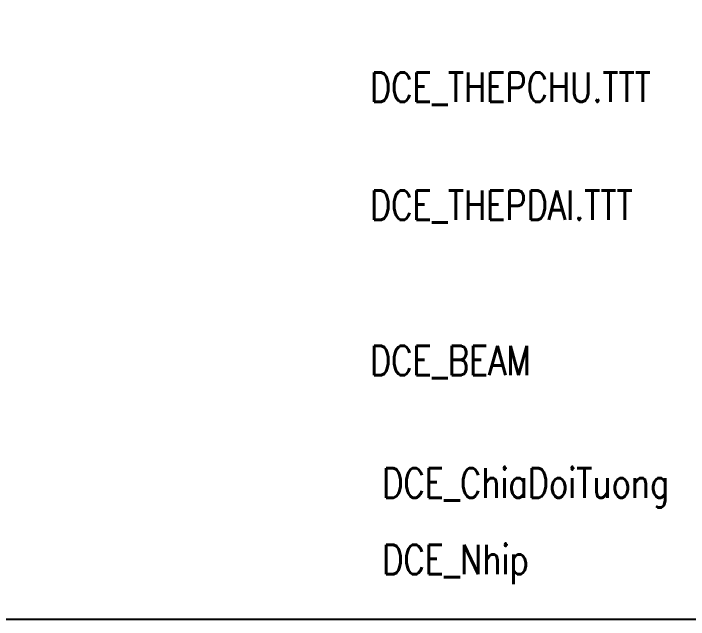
# Model space of a CAD drawing. Header units: millimetres. Extents: x -16234 to 41958, y -634 to 22853.
# Drawn here: x 16597 to 22323, y 0 to 5139 of the extents above; entities that cross this region are included whole.
import ezdxf

# ---------------------------------------------------------------- set-up
doc = ezdxf.new("R2010")
doc.units = ezdxf.units.MM
doc.linetypes.add('$0$HIDDEN2_DBIM', pattern=[4.7625, 3.175, -1.5875])
for name, color, linetype, lineweight in [('DCE_Beam', 3, '$0$HIDDEN2_DBIM', 25), ('DCE_ChiaDoiTuong', 51, 'Continuous', 18), ('DCE_ThepChu.TTT', 5, 'Continuous', 35), ('DCE_ThepDai.TTT', 40, 'Continuous', 25)]:
    doc.layers.add(name, color=color, linetype=linetype, lineweight=lineweight)
doc.layers.add('DCE_Nhip', color=3, linetype='Continuous', lineweight=20, plot=False)
doc.styles.add('Dce_Text', font='simplex.shx', dxfattribs={"width": 0.8, "bigfont": 'vtxt.shx'})

# ---------------------------------------------------------------- blocks, each defined once
blk = doc.blocks.new('Block_ALL')
blk.add_lwpolyline([(0, 20917), (41958.1, 20917), (41958.1, 0), (0, 0)], close=True)
at = {"layer": 'DCE_Beam', "ltscale": 0.5, "insert": (19622, 2184.8), "char_height": 250, "attachment_point": 4, "style": 'Dce_Text'}
blk.add_mtext('DCE_BEAM', dxfattribs=at)
at = {"layer": 'DCE_ChiaDoiTuong', "insert": (19725.6, 1116.3), "char_height": 250, "attachment_point": 4, "style": 'Dce_Text'}
blk.add_mtext('DCE_ChiaDoiTuong', dxfattribs=at)
at = {"layer": 'DCE_Nhip', "color": 3, "insert": (19725.6, 467.3), "char_height": 250, "attachment_point": 4, "style": 'Dce_Text'}
blk.add_mtext('DCE_Nhip', dxfattribs=at)
at = {"layer": 'DCE_ThepChu.TTT', "insert": (19622, 4502.6), "char_height": 250, "attachment_point": 4, "style": 'Dce_Text'}
blk.add_mtext('DCE_THEPCHU.TTT', dxfattribs=at)
at = {"layer": 'DCE_ThepDai.TTT', "insert": (19622, 3502.6), "char_height": 250, "attachment_point": 4, "style": 'Dce_Text'}
blk.add_mtext('DCE_THEPDAI.TTT', dxfattribs=at)

msp = doc.modelspace()

# ---------------------------------------------------------------- block references
msp.add_blockref('Block_ALL', (0, 0))

doc.saveas('drawing.dxf')
